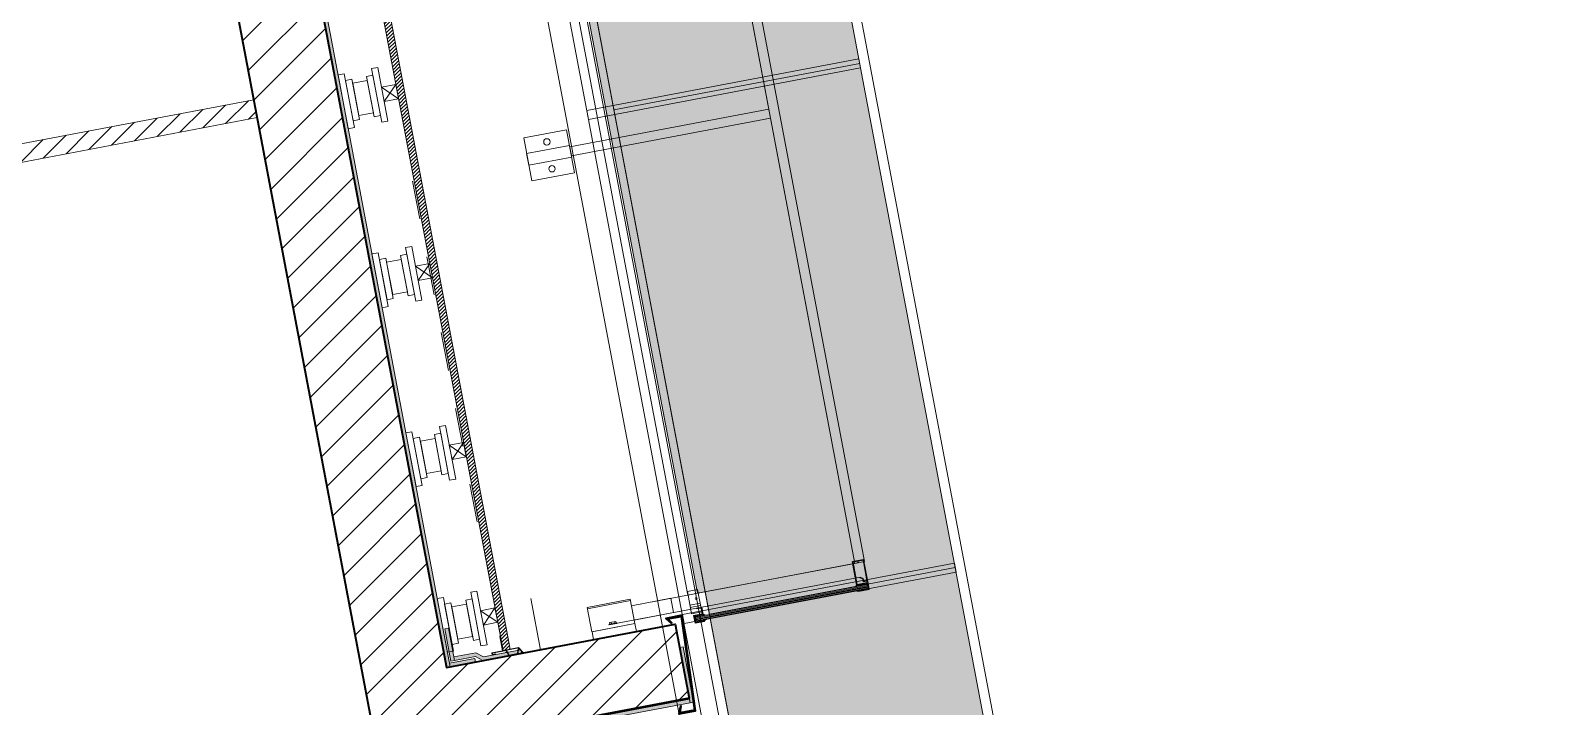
# Model space of a CAD drawing. Header units: centimetres. Extents: x 43491 to 84569, y -30699 to -11680.
# Drawn here: x 45040 to 45455.1, y -27995.3 to -27809.6 of the extents above; entities that cross this region are included whole.
import ezdxf

# ---------------------------------------------------------------- set-up
doc = ezdxf.new("R2010")
doc.units = ezdxf.units.CM
doc.header["$LTSCALE"] = 50.8
doc.linetypes.add('Style de ligne -1', pattern=[0.41664, 0.20828, -0.20836])
for name, color, linetype, lineweight in [('0-PROJET-BOIS', 7, 'Continuous', 5), ('0-PROJET-DESSINS CRÉES', 7, 'Continuous', 9), ('0-PROJET-Garde corps', 7, 'Continuous', 5), ('0-PROJET-ISOLATION', 7, 'Continuous', 13), ('0-PROJET-MUR BETON', 7, 'Continuous', 35), ('0-PROJET-MURS AGGLO', 7, 'Continuous', 5)]:
    doc.layers.add(name, color=color, linetype=linetype, lineweight=lineweight)

# ---------------------------------------------------------------- blocks, each defined once
blk = doc.blocks.new('Groupe-1')
at = {"layer": '0-PROJET-DESSINS CRÉES', "linetype": 'Continuous', "lineweight": 0}
blk.add_hatch(color=254, dxfattribs=at).paths.add_polyline_path([(6568.09, -50894.54), (6226.19, -49089.14), (6293.66, -49076.36), (6635.56, -50881.76)])
at = {"layer": '0-PROJET-DESSINS CRÉES', "color": 7, "linetype": 'Continuous', "lineweight": 13}
for p, q in [((6450.71, -49905.64), (6383.24, -49918.42)), ((6476.92, -50044.01), (6409.45, -50056.79))]:
    blk.add_line(p, q, dxfattribs=at)
at = {"layer": '0-PROJET-DESSINS CRÉES', "color": 7, "linetype": 'Continuous', "lineweight": 13, "flags": 128}
for points in [[(6635.56, -50881.76), (6293.66, -49076.36), (6296.26, -49075.87), (6638.17, -50881.27)], [(6568.09, -50894.54), (6226.19, -49089.14), (6293.66, -49076.36), (6635.56, -50881.76)], [(6563.54, -50884.72), (6223.59, -49089.63), (6226.19, -49089.14), (6566.14, -50884.23)]]:
    blk.add_lwpolyline(points, close=True, dxfattribs=at)
at = {"layer": '0-PROJET-DESSINS CRÉES', "color": 8, "linetype": 'Continuous', "lineweight": 5, "flags": 128}
for points in [[(6376.3, -49921.01), (6375.83, -49918.55), (6450.48, -49904.42), (6450.94, -49906.87)], [(6402.5, -50059.38), (6402.04, -50056.92), (6476.68, -50042.79), (6477.15, -50045.24)]]:
    blk.add_lwpolyline(points, close=True, dxfattribs=at)
blk = doc.blocks.new('Groupe-49-1')
at = {"layer": '0-PROJET-Garde corps', "color": 7, "linetype": 'Continuous', "lineweight": 5}
for p, q in [((6382.46, -50059.03), (6382.55, -50059.5)), ((6383.29, -50058.87), (6383.38, -50059.35))]:
    blk.add_line(p, q, dxfattribs=at)
at = {"layer": '0-PROJET-Garde corps', "color": 7, "linetype": 'Continuous', "lineweight": 5, "flags": 128}
for points in [[(6384.06, -50059.22), (6384.08, -50059.33), (6381.9, -50059.74), (6381.88, -50059.63)], [(6383.74, -50058.79), (6383.83, -50059.26), (6382.11, -50059.59), (6382.02, -50059.11)]]:
    blk.add_lwpolyline(points, close=True, dxfattribs=at)
blk = doc.blocks.new('Groupe-50-1')
at = {"layer": '0-PROJET-Garde corps', "color": 7}
blk.add_blockref('Groupe-49-1', (0, 0), dxfattribs=at)
blk = doc.blocks.new('Groupe-51-1')
at = {"layer": '0-PROJET-Garde corps', "color": 7, "linetype": 'Continuous', "lineweight": 5, "flags": 128}
for points in [[(6449.86, -50048.87), (6448.63, -50042.39), (6451.77, -50041.79), (6453, -50048.27)], [(6450.01, -50048.64), (6448.86, -50042.54), (6451.61, -50042.02), (6452.77, -50048.12)]]:
    blk.add_lwpolyline(points, close=True, dxfattribs=at)
blk = doc.blocks.new('Groupe-52-1')
at = {"layer": '0-PROJET-DESSINS CRÉES', "color": 7, "linetype": 'Continuous', "lineweight": 13, "flags": 128}
for points in [[(6408.1, -50058.8), (6405.5, -50059.3), (6405.09, -50057.14), (6407.49, -50056.68), (6407.2, -50055.15), (6405.96, -50055.39)], [(6408.06, -50058.61), (6405.65, -50059.06), (6405.32, -50057.29), (6407.73, -50056.84), (6407.36, -50054.92), (6405.92, -50055.19)]]:
    blk.add_lwpolyline(points, dxfattribs=at)
at = {"layer": '0-PROJET-Garde corps', "color": 8, "linetype": 'Continuous', "lineweight": 5}
for p, q in [((6405.64, -50057.91), (6452.92, -50048.95)), ((6405.69, -50058.15), (6452.97, -50049.2)), ((6405.73, -50058.4), (6453.02, -50049.44)), ((6387.79, -50053.08), (6376, -50055.31)), ((6406.88, -50053.8), (6404.09, -50054.33)), ((6407, -50054.43), (6404.21, -50054.96))]:
    blk.add_line(p, q, dxfattribs=at)
at = {"layer": '0-PROJET-Garde corps', "color": 7, "linetype": 'Continuous', "lineweight": 5}
blk.add_line((6450.34, -50050.61), (6449.48, -50050.39), dxfattribs=at)
at = {"layer": '0-PROJET-Garde corps', "color": 7, "linetype": 'Continuous', "lineweight": 5, "flags": 128}
for points in [[(6450.41, -50042.46), (6450.06, -50042.76), (6393.83, -50053.41)], [(6451.24, -50046.85), (6450.8, -50046.69), (6382.79, -50059.57)], [(6449.48, -50050.39), (6450.34, -50050.61), (6453.33, -50050.04), (6453, -50048.27), (6450, -50048.84), (6449.29, -50049.38)], [(6449.88, -50050.29), (6450.34, -50050.41), (6453.1, -50049.88), (6452.84, -50048.51), (6450.09, -50049.03), (6449.73, -50049.3)], [(6408.58, -50057.06), (6407.73, -50056.84), (6405.32, -50057.29), (6405.65, -50059.06), (6408.06, -50058.61), (6408.77, -50058.07)], [(6408.19, -50057.16), (6407.72, -50057.04), (6405.55, -50057.45), (6405.81, -50058.83), (6407.98, -50058.42), (6408.33, -50058.15)]]:
    blk.add_lwpolyline(points, dxfattribs=at)
for points in [[(6452.7, -50047.78), (6452.67, -50047.6), (6451.82, -50047.76), (6451.68, -50047.01), (6450.78, -50046.69), (6450.72, -50046.86), (6451.52, -50047.14), (6451.68, -50047.97)], [(6404.55, -50056.73), (6403.39, -50050.6), (6406.17, -50050.07), (6407.33, -50056.2)], [(6405.78, -50058.64), (6405.59, -50057.66), (6452.88, -50048.7), (6453.06, -50049.69)], [(6387.72, -50052.73), (6388.99, -50059.41), (6377.19, -50061.64), (6375.93, -50054.96)]]:
    blk.add_lwpolyline(points, close=True, dxfattribs=at)
at = {"layer": '0-PROJET-Garde corps', "color": 7, "linetype": 'Continuous', "lineweight": 13, "flags": 128}
for points in [[(6398.86, -50052.46), (6399.61, -50056.39), (6388.8, -50058.44), (6388.06, -50054.51)], [(6408.06, -50058.61), (6408.1, -50058.8), (6405.5, -50059.3), (6405.09, -50057.14), (6407.49, -50056.68), (6407.2, -50055.15), (6405.96, -50055.39), (6405.92, -50055.19), (6407.36, -50054.92), (6407.73, -50056.84), (6405.32, -50057.29), (6405.65, -50059.06)], [(6388.99, -50059.41), (6389.4, -50061.59), (6377.65, -50063.81), (6377.23, -50061.63)]]:
    blk.add_lwpolyline(points, close=True, dxfattribs=at)
at = {"layer": '0-PROJET-Garde corps', "color": 7, "linetype": 'Continuous', "lineweight": 5}
blk.add_circle((6405.79, -50052.53), 0.288, dxfattribs=at)
at = {"layer": '0-PROJET-DESSINS CRÉES', "color": 7}
blk.add_blockref('Groupe-50-1', (0, 0), dxfattribs=at)
at = {"layer": '0-PROJET-Garde corps', "color": 7}
blk.add_blockref('Groupe-51-1', (0, 0), dxfattribs=at)
blk = doc.blocks.new('Groupe-57-1')
at = {"layer": '0-PROJET-DESSINS CRÉES', "lineweight": 5, "flags": 128}
for points in [[(6346.74, -50065.52), (6343.95, -50050.78), (6345.64, -50050.46), (6348.43, -50065.2)], [(6337.53, -50067.26), (6334.74, -50052.53), (6336.43, -50052.21), (6339.22, -50066.94)], [(6338.87, -50065.1), (6336.78, -50054.05), (6338.51, -50053.72), (6340.6, -50064.77)], [(6340.44, -50063.66), (6338.76, -50054.82), (6342.77, -50054.06), (6344.45, -50062.9)], [(6344.66, -50064), (6342.56, -50052.95), (6344.3, -50052.62), (6346.39, -50063.68)]]:
    blk.add_lwpolyline(points, close=True, dxfattribs=at)
blk = doc.blocks.new('Groupe-58-1')
at = {"layer": '0-PROJET-DESSINS CRÉES', "color": 7, "linetype": 'Continuous', "lineweight": 13}
for p, q in [((6347.41, -50059.79), (6350.59, -50055.12)), ((6346.66, -50055.86), (6351.34, -50059.05))]:
    blk.add_line(p, q, dxfattribs=at)
at = {"layer": '0-PROJET-DESSINS CRÉES', "color": 7, "linetype": 'Continuous', "lineweight": 13, "flags": 128}
blk.add_lwpolyline([(6347.41, -50059.79), (6346.66, -50055.86), (6350.59, -50055.12), (6351.34, -50059.05)], close=True, dxfattribs=at)
blk = doc.blocks.new('Groupe-73-1')
at = {"layer": '0-PROJET-DESSINS CRÉES', "lineweight": 5, "flags": 128}
for points in [[(6310.32, -49923.56), (6307.52, -49908.82), (6309.21, -49908.5), (6312, -49923.24)], [(6311.66, -49921.4), (6309.56, -49910.34), (6311.3, -49910.01), (6313.39, -49921.07)], [(6313.23, -49919.95), (6311.55, -49911.11), (6315.56, -49910.35), (6317.23, -49919.19)], [(6317.44, -49920.3), (6315.35, -49909.25), (6317.08, -49908.92), (6319.18, -49919.97)], [(6319.53, -49921.81), (6316.73, -49907.08), (6318.42, -49906.76), (6321.22, -49921.49)]]:
    blk.add_lwpolyline(points, close=True, dxfattribs=at)
blk = doc.blocks.new('Groupe-74-1')
at = {"layer": '0-PROJET-DESSINS CRÉES', "color": 7, "linetype": 'Continuous', "lineweight": 13}
for p, q in [((6319.45, -49912.16), (6324.12, -49915.35)), ((6320.19, -49916.09), (6323.38, -49911.42))]:
    blk.add_line(p, q, dxfattribs=at)
at = {"layer": '0-PROJET-DESSINS CRÉES', "color": 7, "linetype": 'Continuous', "lineweight": 13, "flags": 128}
blk.add_lwpolyline([(6320.19, -49916.09), (6319.45, -49912.16), (6323.38, -49911.42), (6324.12, -49915.35)], close=True, dxfattribs=at)
blk = doc.blocks.new('Groupe-75-1')
at = {"layer": '0-PROJET-DESSINS CRÉES', "lineweight": 5, "flags": 128}
for points in [[(6338.13, -50020.07), (6335.34, -50005.33), (6337.03, -50005.01), (6339.82, -50019.75)], [(6328.92, -50021.81), (6326.13, -50007.07), (6327.82, -50006.75), (6330.61, -50021.49)], [(6330.26, -50019.65), (6328.17, -50008.6), (6329.9, -50008.27), (6332, -50019.32)], [(6331.83, -50018.21), (6330.16, -50009.37), (6334.17, -50008.61), (6335.84, -50017.45)], [(6336.05, -50018.55), (6333.96, -50007.5), (6335.69, -50007.17), (6337.78, -50018.22)]]:
    blk.add_lwpolyline(points, close=True, dxfattribs=at)
blk = doc.blocks.new('Groupe-76-1')
at = {"layer": '0-PROJET-DESSINS CRÉES', "color": 7, "linetype": 'Continuous', "lineweight": 13}
for p, q in [((6338.8, -50014.34), (6341.98, -50009.67)), ((6338.05, -50010.41), (6342.73, -50013.6))]:
    blk.add_line(p, q, dxfattribs=at)
at = {"layer": '0-PROJET-DESSINS CRÉES', "color": 7, "linetype": 'Continuous', "lineweight": 13, "flags": 128}
blk.add_lwpolyline([(6338.8, -50014.34), (6338.05, -50010.41), (6341.98, -50009.67), (6342.73, -50013.6)], close=True, dxfattribs=at)
blk = doc.blocks.new('Groupe-81-1')
at = {"layer": '0-PROJET-DESSINS CRÉES', "lineweight": 5, "flags": 128}
for points in [[(6328.83, -49970.94), (6326.04, -49956.2), (6327.73, -49955.88), (6330.52, -49970.62)], [(6319.62, -49972.69), (6316.83, -49957.95), (6318.52, -49957.63), (6321.31, -49972.37)], [(6320.96, -49970.52), (6318.87, -49959.47), (6320.6, -49959.14), (6322.69, -49970.19)], [(6322.53, -49969.08), (6320.85, -49960.24), (6324.86, -49959.48), (6326.54, -49968.32)], [(6326.75, -49969.43), (6324.65, -49958.37), (6326.39, -49958.04), (6328.48, -49969.1)]]:
    blk.add_lwpolyline(points, close=True, dxfattribs=at)
blk = doc.blocks.new('Groupe-82-1')
at = {"layer": '0-PROJET-DESSINS CRÉES', "color": 7, "linetype": 'Continuous', "lineweight": 13}
for p, q in [((6328.75, -49961.29), (6333.43, -49964.47)), ((6329.5, -49965.22), (6332.68, -49960.54))]:
    blk.add_line(p, q, dxfattribs=at)
at = {"layer": '0-PROJET-DESSINS CRÉES', "color": 7, "linetype": 'Continuous', "lineweight": 13, "flags": 128}
blk.add_lwpolyline([(6329.5, -49965.22), (6328.75, -49961.29), (6332.68, -49960.54), (6333.43, -49964.47)], close=True, dxfattribs=at)
blk = doc.blocks.new('Groupe-275-1')
at = {"layer": '0-PROJET-DESSINS CRÉES', "linetype": 'Continuous', "lineweight": 0}
blk.add_hatch(color=254, dxfattribs=at).paths.add_polyline_path([(6406.17, -50051.07), (6312.64, -49557.17), (6355.84, -49548.99), (6449.37, -50042.89)])
at = {"layer": '0-PROJET-DESSINS CRÉES', "color": 7, "linetype": 'Continuous', "lineweight": 13, "flags": 128}
for points in [[(6406.17, -50051.07), (6312.64, -49557.17), (6355.84, -49548.99), (6449.37, -50042.89)], [(6449.37, -50042.89), (6355.84, -49549.02), (6358.45, -49548.53), (6451.97, -50042.4)], [(6403.57, -50051.57), (6310.22, -49558.66), (6312.83, -49558.17), (6406.17, -50051.07)], [(6370.23, -49923.88), (6372.46, -49935.67), (6360.71, -49937.89), (6358.48, -49926.1)], [(6371.04, -49928.15), (6371.65, -49931.39), (6359.9, -49933.62), (6359.29, -49930.38)]]:
    blk.add_lwpolyline(points, close=True, dxfattribs=at)
at = {"layer": '0-PROJET-DESSINS CRÉES', "color": 8, "linetype": 'Continuous', "lineweight": 5, "flags": 128}
blk.add_lwpolyline([(6371.58, -49931), (6371.11, -49928.55), (6425.76, -49918.2), (6426.22, -49920.65)], close=True, dxfattribs=at)
at = {"layer": '0-PROJET-DESSINS CRÉES', "color": 7, "linetype": 'Continuous', "lineweight": 13}
for centre in [(6364.84, -49927.19), (6366.23, -49934.56)]:
    blk.add_circle(centre, 0.876, dxfattribs=at)

msp = doc.modelspace()

# ---------------------------------------------------------------- hatches: boundary and pattern name
at = {"layer": '0-PROJET-BOIS', "linetype": 'Continuous', "lineweight": 5}
h = msp.add_hatch(dxfattribs=at)
h.set_pattern_fill('bois 45', color=9, style=0, pattern_type=2)
h.set_pattern_definition([(45, (38816.9114, 22086.9576), (0, -1), [])])
h.paths.add_polyline_path([(45076.06, -27474.53), (45171.67, -27979.43), (45169.71, -27979.81), (45074.09, -27474.9)])
at = {"layer": '0-PROJET-DESSINS CRÉES', "linetype": 'Continuous', "lineweight": 0}
msp.add_hatch(color=7, dxfattribs=at).paths.add_polyline_path([(45215.82, -27972.35), (45216.03, -27972.19), (45214.95, -27971.15), (45218.65, -27970.45), (45222.3, -27996.17), (45218.3, -27996.93), (45218.63, -27995.07), (45218.4, -27995.11), (45217.99, -27997.24), (45222.57, -27996.37), (45218.87, -27970.15), (45214.41, -27971)])
at = {"layer": '0-PROJET-ISOLATION', "linetype": 'Continuous', "lineweight": 0}
for points in [[(45057.96, -27476.2), (45058.94, -27476.02), (45155.2, -27984.31), (45154.22, -27984.5)], [(45153.73, -27973.84), (45154.71, -27973.65), (45156.39, -27982.56), (45155.41, -27982.74)], [(45221.04, -27994.18), (45218.17, -27979.04), (45219.16, -27978.85), (45222.02, -27993.99)], [(45155.2, -27984.31), (45155.01, -27983.33), (45162.02, -27982), (45162.2, -27982.99)], [(45174.83, -27980.59), (45164.13, -27982.61), (45162.12, -27981.48), (45156.39, -27982.56), (45156.21, -27981.58), (45162.29, -27980.43), (45164.32, -27981.57), (45174.56, -27979.63)], [(45220.85, -27993.2), (45168.03, -28003.21), (45166.57, -28005), (45160.85, -28006.09), (45161.04, -28007.07), (45167.12, -28005.92), (45168.58, -28004.11), (45221.04, -27994.18)]]:
    msp.add_hatch(color=255, dxfattribs=at).paths.add_polyline_path(points)
at = {"layer": '0-PROJET-MUR BETON', "linetype": 'Continuous', "lineweight": 5}
h = msp.add_hatch(dxfattribs=at)
h.set_pattern_fill('hachure A', style=0, pattern_type=2)
h.set_pattern_definition([(45, (38816.9114, 22086.9576), (5.2916667, -4.4097222), [])])
h.paths.add_polyline_path([(44877.82, -26168.9), (44881.17, -26186.58), (44816.07, -26198.91), (44839.14, -26320.76), (44904.25, -26308.44), (44907.6, -26326.12), (44842.49, -26338.45), (44907.42, -26681.3), (44970.16, -26669.42), (44974.01, -26689.75), (44911.27, -26701.64), (44976.14, -27044.2), (45038.88, -27032.32), (45042.74, -27052.65), (44980, -27064.53), (45054.11, -27455.87), (45116.85, -27443.99), (45120.7, -27464.32), (45057.96, -27476.2), (45154.22, -27984.5), (45216.96, -27972.61), (45220.81, -27992.95), (45158.07, -28004.83), (45188.36, -28164.81), (45251.1, -28152.93), (45254.96, -28173.27), (45192.22, -28185.15), (45313.36, -28824.85), (45376.1, -28812.96), (45379.82, -28832.61), (44710.67, -28959.34), (44712.9, -28938.56), (44759.11, -28929.81), (44731.28, -28782.81), (44680.76, -28792.38), (44682.99, -28771.6), (44727.55, -28763.16), (44288.24, -26443.41), (44232.41, -26453.99), (44234.42, -26435.29), (44284.89, -26425.73), (44227.19, -26121.01), (44164.59, -26132.86), (44166.6, -26114.16), (44797.74, -25994.64), (44801.08, -26012.32), (44781.43, -26016.04), (44812.72, -26181.23)])
h.paths.add_polyline_path([(44557.15, -26374.17), (44816.54, -26325.04), (44758.84, -26020.32), (44499.45, -26069.45)])
h.paths.add_polyline_path([(44535.57, -26378.26), (44477.86, -26073.54), (44239.96, -26118.59), (44297.67, -26423.31)])
h.paths.add_polyline_path([(44997.7, -28700.46), (44991.36, -28701.66), (44993.48, -28712.8), (45259.2, -28662.48), (44819.89, -26342.73), (44560.5, -26391.85)])
h.paths.add_polyline_path([(44978.23, -28715.69), (44538.92, -26395.94), (44301.02, -26440.99), (44738.22, -28749.6), (44731.88, -28750.8), (44733.99, -28761.95)])
h.paths.add_polyline_path([(45290.76, -28829.13), (45262.92, -28682.13), (44744.05, -28780.4), (44771.89, -28927.39)])
at = {"layer": '0-PROJET-MURS AGGLO', "linetype": 'Continuous', "lineweight": 18}
h = msp.add_hatch(dxfattribs=at)
h.set_pattern_fill('50_béton', style=0, pattern_type=2)
h.set_pattern_definition([(45, (38816.9114, 22086.9576), (2.42534722, -2.64583333), [])])
h.paths.add_polyline_path([(44841.91, -27877.78), (44842.84, -27882.69), (45102.23, -27833.57), (45101.29, -27828.66)])

# ---------------------------------------------------------------- linework, layer by layer
at = {"layer": '0-PROJET-BOIS', "lineweight": 13, "flags": 128}
msp.add_lwpolyline([(45076.06, -27474.53), (45171.67, -27979.43), (45169.71, -27979.81), (45074.09, -27474.9)], close=True, dxfattribs=at)
at = {"layer": '0-PROJET-DESSINS CRÉES', "color": 7, "linetype": 'Continuous', "lineweight": 13}
for p, q in [((44918.76, -26385.07), (45382.88, -28835.85)), ((45372.66, -28813.62), (44912.95, -26386.17)), ((45177.35, -27965.58), (45180.01, -27979.61))]:
    msp.add_line(p, q, dxfattribs=at)
at = {"layer": '0-PROJET-DESSINS CRÉES', "color": 7, "linetype": 'Style de ligne -1', "lineweight": 13}
msp.add_line((45162.6, -27944.55), (45143.25, -27842.36), dxfattribs=at)
at = {"layer": '0-PROJET-DESSINS CRÉES', "color": 7, "linetype": 'Continuous', "lineweight": 35, "flags": 128}
msp.add_lwpolyline([(45215.82, -27972.35), (45216.03, -27972.19), (45214.95, -27971.15), (45218.65, -27970.45), (45222.3, -27996.17), (45218.3, -27996.93), (45218.63, -27995.07), (45218.4, -27995.11), (45217.99, -27997.24), (45222.57, -27996.37), (45218.87, -27970.15), (45214.41, -27971)], close=True, dxfattribs=at)
at = {"layer": '0-PROJET-DESSINS CRÉES', "color": 7, "linetype": 'Continuous', "lineweight": 5, "flags": 128}
msp.add_lwpolyline([(45174.02, -27979.21), (45173.88, -27979.16), (45173.69, -27980.67), (45171.43, -27981.09), (45170.64, -27979.7), (45169.72, -27979.87), (45168.97, -27975.92), (45168.83, -27975.95), (45169.57, -27979.9), (45166.63, -27980.46), (45166.75, -27981.11), (45167.73, -27980.92), (45167.7, -27980.77), (45166.87, -27980.93), (45166.8, -27980.58), (45170.59, -27979.86), (45170.77, -27980.19), (45170.41, -27980.26), (45170.44, -27980.41), (45170.85, -27980.33), (45171.37, -27981.25), (45173.81, -27980.79)], close=True, dxfattribs=at)
at = {"layer": '0-PROJET-DESSINS CRÉES', "color": 7, "linetype": 'Continuous', "lineweight": 13, "flags": 128}
msp.add_lwpolyline([(45175.22, -27980.33), (45175.15, -27980.4), (45173.97, -27979.1), (45170.78, -27979.7), (45170.76, -27979.61), (45174, -27978.99)], close=True, dxfattribs=at)
at = {"layer": '0-PROJET-ISOLATION', "flags": 128}
for points in [[(45057.96, -27476.2), (45058.94, -27476.02), (45155.2, -27984.31), (45154.22, -27984.5)], [(45153.73, -27973.84), (45154.71, -27973.65), (45156.39, -27982.56), (45155.41, -27982.74)], [(45221.04, -27994.18), (45218.17, -27979.04), (45219.16, -27978.85), (45222.02, -27993.99)], [(45155.2, -27984.31), (45155.01, -27983.33), (45162.02, -27982), (45162.2, -27982.99)], [(45174.83, -27980.59), (45164.13, -27982.61), (45162.12, -27981.48), (45156.39, -27982.56), (45156.21, -27981.58), (45162.29, -27980.43), (45164.32, -27981.57), (45174.56, -27979.63)], [(45220.85, -27993.2), (45168.03, -28003.21), (45166.57, -28005), (45160.85, -28006.09), (45161.04, -28007.07), (45167.12, -28005.92), (45168.58, -28004.11), (45221.04, -27994.18)]]:
    msp.add_lwpolyline(points, close=True, dxfattribs=at)
at = {"layer": '0-PROJET-MUR BETON', "flags": 128}
msp.add_lwpolyline([(44997.7, -28700.46), (44991.36, -28701.66), (44993.48, -28712.8), (45259.2, -28662.48), (44819.89, -26342.73), (44560.5, -26391.85)], close=True, dxfattribs=at)
msp.add_lwpolyline([(45120.7, -27464.32), (45057.96, -27476.2), (45154.22, -27984.5), (45216.96, -27972.61), (45220.81, -27992.95), (45158.07, -28004.83), (45188.36, -28164.81), (45251.1, -28152.93), (45254.96, -28173.27), (45192.22, -28185.15), (45313.36, -28824.85), (45376.1, -28812.96), (45379.82, -28832.61), (44710.67, -28959.34), (44712.9, -28938.56), (44759.11, -28929.81), (44731.28, -28782.81), (44680.76, -28792.38), (44682.99, -28771.6), (44727.55, -28763.16), (44288.24, -26443.41)], dxfattribs=at)
at = {"layer": '0-PROJET-MURS AGGLO', "color": 7, "linetype": 'Continuous', "lineweight": 18}
for p, q in [((44841.91, -27877.78), (45101.29, -27828.66)), ((44842.84, -27882.69), (45102.23, -27833.57))]:
    msp.add_line(p, q, dxfattribs=at)
at = {"layer": '0-PROJET-MURS AGGLO', "color": 7, "linetype": 'Continuous', "lineweight": 5}
for p, q in [((44841.91, -27877.78), (45101.29, -27828.66)), ((45102.23, -27833.57), (45101.29, -27828.66)), ((44842.84, -27882.69), (45102.23, -27833.57))]:
    msp.add_line(p, q, dxfattribs=at)

# ---------------------------------------------------------------- block references
at = {"layer": '0-PROJET-DESSINS CRÉES'}
for name in ['Groupe-73-1', 'Groupe-81-1', 'Groupe-75-1', 'Groupe-57-1']:
    msp.add_blockref(name, (38816.91, 22086.96), dxfattribs=at)
at = {"layer": '0-PROJET-DESSINS CRÉES', "color": 7}
for name in ['Groupe-74-1', 'Groupe-82-1', 'Groupe-76-1', 'Groupe-58-1']:
    msp.add_blockref(name, (38816.91, 22086.96), dxfattribs=at)
at = {"layer": '0-PROJET-Garde corps', "color": 7}
for name in ['Groupe-1', 'Groupe-275-1', 'Groupe-52-1']:
    msp.add_blockref(name, (38816.91, 22086.96), dxfattribs=at)

doc.saveas('drawing.dxf')
